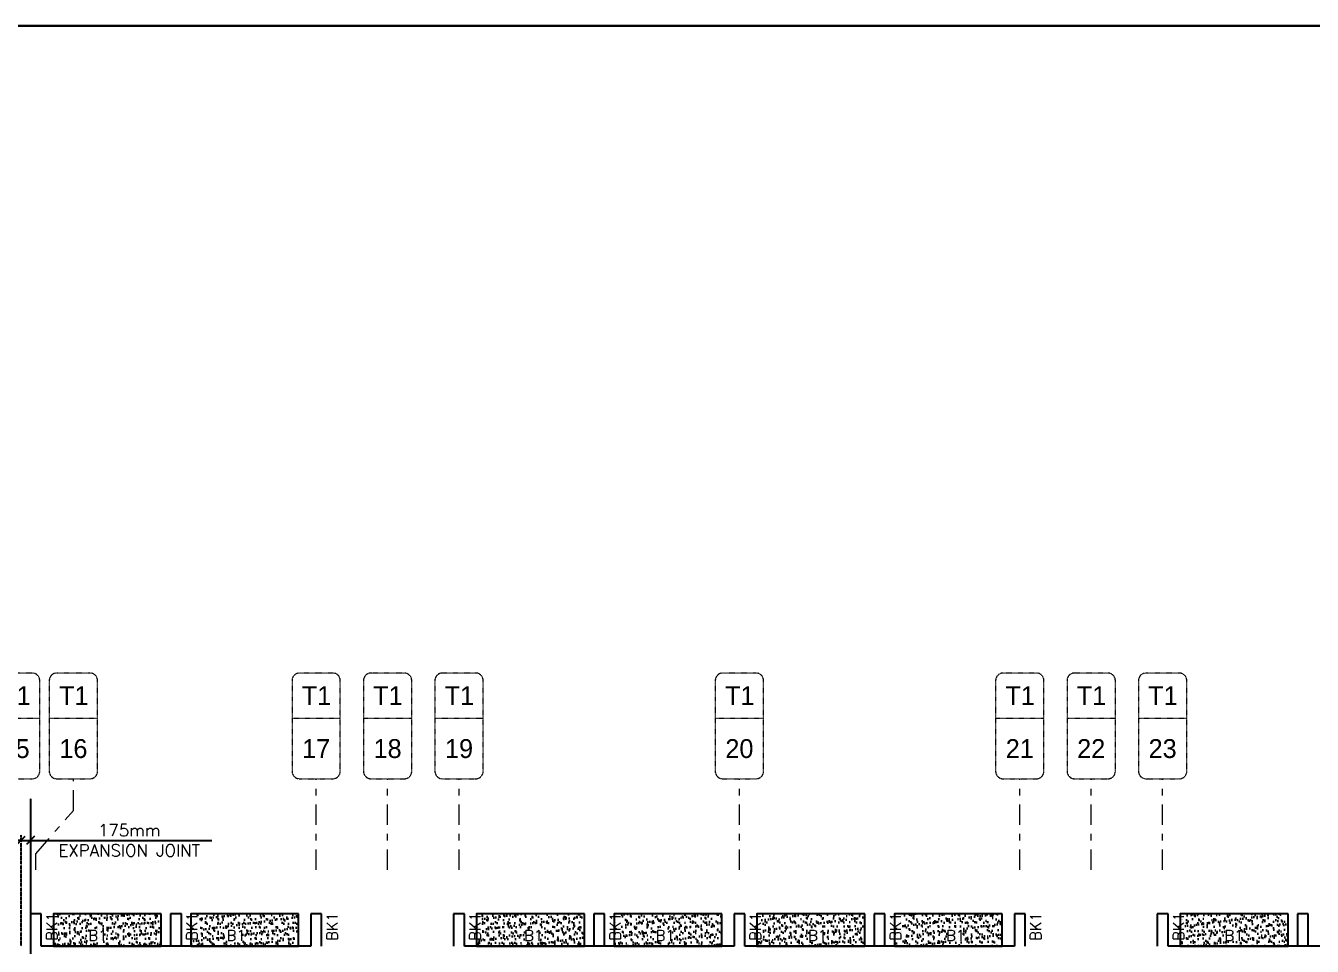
# Model space of a CAD drawing. Header units: millimetres. Extents: x 1078357 to 2594950, y -5122486 to -4636555.
# Drawn here: x 1514137 to 1537999, y -4654058 to -4636994 of the extents above; entities that cross this region are included whole.
import ezdxf
from ezdxf.enums import TextEntityAlignment as Align

# ---------------------------------------------------------------- set-up
doc = ezdxf.new("R2010")
doc.units = ezdxf.units.MM
doc.header["$PDMODE"] = 35
for name, pattern in [('CONTINOUS', [0]), ('DGN STYLE 7', [8.34, 3.75, -1.67, 1.25, -1.67]), ('DOT', [0.25, 0, -0.25]), ('HIDDEN', [0.375, 0.25, -0.125]), ('New Retail block$0$CONTINOUS', [0])]:
    doc.linetypes.add(name, pattern=pattern)
doc.layers.get('0').update_dxf_attribs({"lineweight": 0})
doc.layers.get('Defpoints').update_dxf_attribs({"lineweight": 0})
for name, color, linetype, lineweight in [('Boundary', 40, 'Continuous', 30), ('GRID LINE', 8, 'Continuous', 0), ('GRID NO', 8, 'DGN STYLE 7', 13), ('HATCH', 8, 'Continuous', 30)]:
    doc.layers.add(name, color=color, linetype=linetype, lineweight=lineweight)
for name, color, linetype in [('EXPANSION JOINT', 10, 'HIDDEN'), ('EXPANTION JOINT', 240, 'Continuous'), ('S-BEAM', 3, 'HIDDEN'), ('S-BEAM NO.', 6, 'Continuous'), ('S-SLAB-PROJECTION', 54, 'New Retail block$0$CONTINOUS')]:
    doc.layers.add(name, color=color, linetype=linetype)
doc.styles.add('Roman', font='romans')
doc.styles.add('ROMANS', font='romans.shx', dxfattribs={"width": 0.85})
doc.styles.get("Standard").update_dxf_attribs({"font": 'Adani Regular.ttf', "height": 500})
doc.dimstyles.new('HARESH', dxfattribs={"dimtxt": 150, "dimasz": 75, "dimexe": 0, "dimexo": 0, "dimgap": 25, "dimtad": 1, "dimdec": 0, "dimdsep": 46, "dimtxsty": 'Roman', "dimblk": 'OBLIQUE', "dimcen": 225, "dimdle": 25, "dimclrd": 2, "dimclre": 2, "dimclrt": 7, "dimadec": 8, "dimazin": 1, "dimtfac": 1, "dimtdec": 0, "dimtmove": 0, "dimatfit": 0, "dimfxl": 1, "dimlwd": -1, "dimlwe": -1, "dimarcsym": 0})

# ---------------------------------------------------------------- blocks, each defined once
blk = doc.blocks.new('_Oblique')
at = {"color": 0, "linetype": 'ByBlock', "lineweight": -2}
blk.add_line((-0.5, -0.5), (0.5, 0.5), dxfattribs=at)
blk = doc.blocks.new('*D1615')
at = {"layer": 'Defpoints', "color": 0, "linetype": 'CONTINOUS', "ltscale": 0.5, "transparency": 16777216}
for p in [(1514225, -4652044, 3), (1514225, -4652095), (1514050, -4654058, 0)]:
    blk.add_point(p, dxfattribs=at)
at = {"layer": 'EXPANTION JOINT', "color": 2, "linetype": 'CONTINOUS', "ltscale": 0.5, "transparency": 16777216}
for p, q in [((1514050, -4652095), (1513900, -4652095)), ((1514050, -4652095), (1514225, -4652095)), ((1514225, -4652095), (1517589, -4652095))]:
    blk.add_line(p, q, dxfattribs=at)
at = {"layer": 'EXPANTION JOINT', "color": 2, "linetype": 'DOT', "ltscale": 0.5, "transparency": 16777216}
for p, q in [((1514050, -4654058), (1514050, -4651995)), ((1514225, -4652044), (1514225, -4652195))]:
    blk.add_line(p, q, dxfattribs=at)
at = {"layer": 'EXPANTION JOINT', "color": 2, "linetype": 'CONTINOUS', "ltscale": 0.5, "transparency": 16777216, "xscale": 150, "yscale": 150, "zscale": 150}
blk.add_blockref('_Oblique', (1514050, -4652095), dxfattribs=at)
at = {"layer": 'EXPANTION JOINT', "color": 2, "linetype": 'CONTINOUS', "ltscale": 0.5, "transparency": 16777216, "xscale": 150, "yscale": 150, "zscale": 150, "rotation": 180}
blk.add_blockref('_Oblique', (1514225, -4652095), dxfattribs=at)
at = {"layer": 'EXPANTION JOINT', "color": 7, "linetype": 'CONTINOUS', "ltscale": 0.5, "transparency": 16777216, "char_height": 225, "attachment_point": 5, "style": 'Roman'}
for s, insert in [('175mm', (1516057, -4651907)), ('EXPANSION JOINT ', (1516057, -4652282))]:
    blk.add_mtext(s, dxfattribs=dict(at, insert=insert))
blk = doc.blocks.new('*D1616')
at = {"layer": 'Defpoints', "color": 0, "linetype": 'CONTINOUS', "ltscale": 0.5, "transparency": 16777216}
for p in [(1514225, -4652044, 3), (1514225, -4652095), (1514050, -4654058, 0)]:
    blk.add_point(p, dxfattribs=at)
at = {"layer": 'EXPANTION JOINT', "color": 2, "linetype": 'CONTINOUS', "ltscale": 0.5, "transparency": 16777216}
for p, q in [((1514050, -4652095), (1513900, -4652095)), ((1514050, -4652095), (1514225, -4652095)), ((1514225, -4652095), (1517589, -4652095))]:
    blk.add_line(p, q, dxfattribs=at)
at = {"layer": 'EXPANTION JOINT', "color": 2, "linetype": 'DOT', "ltscale": 0.5, "transparency": 16777216}
for p, q in [((1514050, -4654058), (1514050, -4651995)), ((1514225, -4652044), (1514225, -4652195))]:
    blk.add_line(p, q, dxfattribs=at)
at = {"layer": 'EXPANTION JOINT', "color": 2, "linetype": 'CONTINOUS', "ltscale": 0.5, "transparency": 16777216, "xscale": 150, "yscale": 150, "zscale": 150}
blk.add_blockref('_Oblique', (1514050, -4652095), dxfattribs=at)
at = {"layer": 'EXPANTION JOINT', "color": 2, "linetype": 'CONTINOUS', "ltscale": 0.5, "transparency": 16777216, "xscale": 150, "yscale": 150, "zscale": 150, "rotation": 180}
blk.add_blockref('_Oblique', (1514225, -4652095), dxfattribs=at)
at = {"layer": 'EXPANTION JOINT', "color": 7, "linetype": 'CONTINOUS', "ltscale": 0.5, "transparency": 16777216, "char_height": 225, "attachment_point": 5, "style": 'Roman'}
for s, insert in [('175mm', (1516057, -4651907)), ('EXPANSION JOINT ', (1516057, -4652282))]:
    blk.add_mtext(s, dxfattribs=dict(at, insert=insert))
blk = doc.blocks.new('Tower grid nomenclature-ex')
at = {"layer": 'GRID NO'}
blk.add_lwpolyline([(-1250, -600), (1750, -600, 0.414214), (2000, -350), (2000, 750, 0.414214), (1750, 1000), (-1250, 1000, 0.414214), (-1500, 750), (-1500, -350, 0.414214)], format="xyb", close=True, dxfattribs=at)
blk.add_lwpolyline([(0, 1000), (0, -600)], dxfattribs=at)
at = {"layer": 'GRID NO', "flags": 8}
for p in [(-1235, 400), (1788, 400)]:
    blk.add_attdef('GRID', text='', height=625, dxfattribs=at).set_placement(p, align=Align.MIDDLE_CENTER)

msp = doc.modelspace()

# ---------------------------------------------------------------- hatches: boundary and pattern name
at = {"layer": 'HATCH'}
h = msp.add_hatch(dxfattribs=at)
h.set_pattern_fill('AR-SAND', color=8, scale=3, angle=179.97015)
h.set_pattern_definition([(37.4701541, (-1402408.95, 9333512.38), (-4.7236114, 146.8264517), [0, -115.824, 0, -129.54, 0, -123.825]), (7.4701541, (-1402408.95, 9333512.38), (134.9689868, 214.9772528), [0, -62.484, 0, -104.394, 0, -40.005]), (327.4701541, (-1402502.68, 9333512.43), (237.2979035, 0.3075449), [0, -38.1, 0, -137.16, 0, -179.07]), (317.4701541, (-1402502.68, 9333512.43), (229.1017424, 66.759465), [0, -19.05, 0, -89.916, 0, -102.87])])
h.paths.add_polyline_path([(1516649.6, -4653457.9), (1514649.6, -4653457.9), (1514649.6, -4654057.9), (1516649.6, -4654057.9)])
h = msp.add_hatch(dxfattribs=at)
h.set_pattern_fill('AR-SAND', color=8, scale=3, angle=179.97015)
h.set_pattern_definition([(37.4701541, (-1404958.95, 9333512.38), (-4.7236114, 146.8264517), [0, -115.824, 0, -129.54, 0, -123.825]), (7.4701541, (-1404958.95, 9333512.38), (134.9689868, 214.9772528), [0, -62.484, 0, -104.394, 0, -40.005]), (327.4701541, (-1405052.68, 9333512.43), (237.2979035, 0.3075449), [0, -38.1, 0, -137.16, 0, -179.07]), (317.4701541, (-1405052.68, 9333512.43), (229.1017424, 66.759465), [0, -19.05, 0, -89.916, 0, -102.87])])
h.paths.add_polyline_path([(1519199.6, -4653457.9), (1517199.6, -4653457.9), (1517199.6, -4654057.9), (1519199.6, -4654057.9)])
h = msp.add_hatch(dxfattribs=at)
h.set_pattern_fill('AR-SAND', color=8, scale=3, angle=179.97015)
h.set_pattern_definition([(37.4701541, (-1410258.95, 9333512.38), (-4.7236114, 146.8264517), [0, -115.824, 0, -129.54, 0, -123.825]), (7.4701541, (-1410258.95, 9333512.38), (134.9689868, 214.9772528), [0, -62.484, 0, -104.394, 0, -40.005]), (327.4701541, (-1410352.68, 9333512.43), (237.2979035, 0.3075449), [0, -38.1, 0, -137.16, 0, -179.07]), (317.4701541, (-1410352.68, 9333512.43), (229.1017424, 66.759465), [0, -19.05, 0, -89.916, 0, -102.87])])
h.paths.add_polyline_path([(1524499.6, -4653457.9), (1522499.6, -4653457.9), (1522499.6, -4654057.9), (1524499.6, -4654057.9)])
h = msp.add_hatch(dxfattribs=at)
h.set_pattern_fill('AR-SAND', color=8, scale=3, angle=179.97015)
h.set_pattern_definition([(37.4701541, (-1412808.95, 9333512.38), (-4.7236114, 146.8264517), [0, -115.824, 0, -129.54, 0, -123.825]), (7.4701541, (-1412808.95, 9333512.38), (134.9689868, 214.9772528), [0, -62.484, 0, -104.394, 0, -40.005]), (327.4701541, (-1412902.68, 9333512.43), (237.2979035, 0.3075449), [0, -38.1, 0, -137.16, 0, -179.07]), (317.4701541, (-1412902.68, 9333512.43), (229.1017424, 66.759465), [0, -19.05, 0, -89.916, 0, -102.87])])
h.paths.add_polyline_path([(1527049.6, -4653457.9), (1525049.6, -4653457.9), (1525049.6, -4654057.9), (1527049.6, -4654057.9)])
h = msp.add_hatch(dxfattribs=at)
h.set_pattern_fill('AR-SAND', color=8, scale=3, angle=179.97015)
h.set_pattern_definition([(37.4701541, (-1415458.95, 9333512.38), (-4.7236114, 146.8264517), [0, -115.824, 0, -129.54, 0, -123.825]), (7.4701541, (-1415458.95, 9333512.38), (134.9689868, 214.9772528), [0, -62.484, 0, -104.394, 0, -40.005]), (327.4701541, (-1415552.68, 9333512.43), (237.2979035, 0.3075449), [0, -38.1, 0, -137.16, 0, -179.07]), (317.4701541, (-1415552.68, 9333512.43), (229.1017424, 66.759465), [0, -19.05, 0, -89.916, 0, -102.87])])
h.paths.add_polyline_path([(1529699.6, -4653457.9), (1527699.6, -4653457.9), (1527699.6, -4654057.9), (1529699.6, -4654057.9)])
h = msp.add_hatch(dxfattribs=at)
h.set_pattern_fill('AR-SAND', color=8, scale=3, angle=179.97015)
h.set_pattern_definition([(37.4701541, (-1418008.95, 9333512.38), (-4.7236114, 146.8264517), [0, -115.824, 0, -129.54, 0, -123.825]), (7.4701541, (-1418008.95, 9333512.38), (134.9689868, 214.9772528), [0, -62.484, 0, -104.394, 0, -40.005]), (327.4701541, (-1418102.68, 9333512.43), (237.2979035, 0.3075449), [0, -38.1, 0, -137.16, 0, -179.07]), (317.4701541, (-1418102.68, 9333512.43), (229.1017424, 66.759465), [0, -19.05, 0, -89.916, 0, -102.87])])
h.paths.add_polyline_path([(1532249.6, -4653457.9), (1530249.6, -4653457.9), (1530249.6, -4654057.9), (1532249.6, -4654057.9)])
h = msp.add_hatch(dxfattribs=at)
h.set_pattern_fill('AR-SAND', color=8, scale=3, angle=179.97015)
h.set_pattern_definition([(37.4701541, (-1423308.95, 9333512.38), (-4.7236114, 146.8264517), [0, -115.824, 0, -129.54, 0, -123.825]), (7.4701541, (-1423308.95, 9333512.38), (134.9689868, 214.9772528), [0, -62.484, 0, -104.394, 0, -40.005]), (327.4701541, (-1423402.68, 9333512.43), (237.2979035, 0.3075449), [0, -38.1, 0, -137.16, 0, -179.07]), (317.4701541, (-1423402.68, 9333512.43), (229.1017424, 66.759465), [0, -19.05, 0, -89.916, 0, -102.87])])
h.paths.add_polyline_path([(1537549.6, -4653457.9), (1535549.6, -4653457.9), (1535549.6, -4654057.9), (1537549.6, -4654057.9)])

# ---------------------------------------------------------------- linework, layer by layer
at = {"layer": 'Boundary', "ltscale": 700, "elevation": 0}
msp.add_lwpolyline([(1460145.6, -4636994.1), (1565500.1, -4636994.1), (1565500.1, -4682180.2), (1460145.6, -4682180.2)], close=True, dxfattribs=at)
at = {"layer": 'EXPANSION JOINT'}
msp.add_line((1514224.6, -4651317.9, 0), (1514224.6, -4671650.4, 0), dxfattribs=at)
msp.add_line((1514224.6, -4651317.9, 0), (1514224.6, -4671650.4, 0), dxfattribs=at)
at = {"layer": 'GRID LINE', "linetype": 'DGN STYLE 7', "ltscale": 100, "elevation": 0}
for points in [[(1514324.4, -4652642.2), (1514324.4, -4652343.3), (1515021.6, -4651538.4), (1515021.6, -4650953.2)], [(1519524.4, -4652642.2), (1519524.4, -4650953.2)], [(1520849.4, -4652642.2), (1520849.4, -4650953.2)], [(1522174.4, -4652642.2), (1522174.4, -4650953.2)], [(1527374.4, -4652642.2), (1527374.4, -4650953.2)], [(1532574.4, -4652642.2), (1532574.4, -4650953.2)], [(1533899.4, -4652642.2), (1533899.4, -4650953.2)], [(1535224.4, -4652642.2), (1535224.4, -4650953.2)]]:
    msp.add_lwpolyline(points, dxfattribs=at)
at = {"layer": 'S-BEAM', "linetype": 'CONTINOUS', "ltscale": 700}
for p, q in [((1514424.4, -4653457.8, 0), (1514224.4, -4653457.8, 0)), ((1514224.4, -4653457.8, 0), (1514224.4, -4654057.8, 0)), ((1514424.4, -4654057.8, 0), (1514424.4, -4653457.8, 0)), ((1517024.4, -4653457.8, 0), (1516824.4, -4653457.8, 0)), ((1516824.4, -4653457.8, 0), (1516824.4, -4654057.8)), ((1517024.4, -4654057.8), (1517024.4, -4653457.8, 0)), ((1519624.4, -4653457.8, 0), (1519424.4, -4653457.8, 0)), ((1519424.4, -4653457.8, 0), (1519424.4, -4654057.8, 0)), ((1519624.4, -4654057.8, 0), (1519624.4, -4653457.8, 0)), ((1522274.4, -4653457.8, 0), (1522074.4, -4653457.8, 0)), ((1522074.4, -4653457.8, 0), (1522074.4, -4654057.8, 0)), ((1522274.4, -4654057.8, 0), (1522274.4, -4653457.8, 0)), ((1524874.4, -4653457.8, 0), (1524674.4, -4653457.8, 0)), ((1524674.4, -4653457.8, 0), (1524674.4, -4654057.8)), ((1524874.4, -4654057.8), (1524874.4, -4653457.8, 0)), ((1527474.4, -4653457.8, 0), (1527274.4, -4653457.8, 0)), ((1527274.4, -4653457.8, 0), (1527274.4, -4654057.8, 0)), ((1527474.4, -4654057.8, 0), (1527474.4, -4653457.8, 0)), ((1530074.4, -4653457.8, 0), (1529874.4, -4653457.8, 0)), ((1529874.4, -4653457.8, 0), (1529874.4, -4654057.8)), ((1530074.4, -4654057.8), (1530074.4, -4653457.8, 0)), ((1532674.4, -4653457.8), (1532474.4, -4653457.8)), ((1532474.4, -4653457.8), (1532474.4, -4654057.8, 0)), ((1532674.4, -4654057.8, 0), (1532674.4, -4653457.8)), ((1535324.4, -4653457.8, 0), (1535124.4, -4653457.8, 0)), ((1535124.4, -4653457.8, 0), (1535124.4, -4654057.8, 0)), ((1535324.4, -4654057.8, 0), (1535324.4, -4653457.8, 0)), ((1537924.4, -4653457.8, 0), (1537724.4, -4653457.8, 0)), ((1537724.4, -4653457.8, 0), (1537724.4, -4654057.8)), ((1537924.4, -4654057.8), (1537924.4, -4653457.8, 0)), ((1519424.6, -4654057.8, 0), (1514424.6, -4654057.8, 0)), ((1527274.6, -4654057.9, 0), (1522274.6, -4654057.9, 0)), ((1532474.6, -4654057.9, 0), (1527474.6, -4654057.9, 0)), ((1540324.6, -4654057.9, 0), (1535324.6, -4654057.9, 0))]:
    msp.add_line(p, q, dxfattribs=at)
at = {"layer": 'S-SLAB-PROJECTION', "elevation": 0}
for points in [[(1516649.6, -4653457.9), (1514649.6, -4653457.9), (1514649.6, -4654057.9), (1516649.6, -4654057.9)], [(1519199.6, -4653457.9), (1517199.6, -4653457.9), (1517199.6, -4654057.9), (1519199.6, -4654057.9)], [(1524499.6, -4653457.9), (1522499.6, -4653457.9), (1522499.6, -4654057.9), (1524499.6, -4654057.9)], [(1527049.6, -4653457.9), (1525049.6, -4653457.9), (1525049.6, -4654057.9), (1527049.6, -4654057.9)], [(1529699.6, -4653457.9), (1527699.6, -4653457.9), (1527699.6, -4654057.9), (1529699.6, -4654057.9)], [(1532249.6, -4653457.9), (1530249.6, -4653457.9), (1530249.6, -4654057.9), (1532249.6, -4654057.9)], [(1537549.6, -4653457.9), (1535549.6, -4653457.9), (1535549.6, -4654057.9), (1537549.6, -4654057.9)]]:
    msp.add_lwpolyline(points, close=True, dxfattribs=at)

# ---------------------------------------------------------------- block references
at = {"layer": 'GRID NO'}
ref = msp.add_blockref('Tower grid nomenclature-ex', (1513837.4, -4649833.2, 0), dxfattribs=dict(at, xscale=0.56, yscale=0.56, zscale=0.56, rotation=270))
ref.add_attrib('GRID', '15', dxfattribs={"height": 350}).set_placement((1513949.4, -4650393.2, 0), align=Align.MIDDLE_CENTER)
ref.add_attrib('GRID', 'T1', dxfattribs={"height": 350}).set_placement((1513955.2, -4649413.2, 0), align=Align.MIDDLE_CENTER)
ref = msp.add_blockref('Tower grid nomenclature-ex', (1514909.6, -4649833.2, 0), dxfattribs=dict(at, xscale=0.56, yscale=0.56, zscale=0.56, rotation=270))
ref.add_attrib('GRID', '16', dxfattribs={"height": 350}).set_placement((1515021.6, -4650393.2, 0), align=Align.MIDDLE_CENTER)
ref.add_attrib('GRID', 'T1', dxfattribs={"height": 350}).set_placement((1515027.5, -4649413.2, 0), align=Align.MIDDLE_CENTER)
ref = msp.add_blockref('Tower grid nomenclature-ex', (1519412.4, -4649833.2, 0), dxfattribs=dict(at, xscale=0.56, yscale=0.56, zscale=0.56, rotation=270))
ref.add_attrib('GRID', '17', dxfattribs={"height": 350}).set_placement((1519524.4, -4650393.2, 0), align=Align.MIDDLE_CENTER)
ref.add_attrib('GRID', 'T1', dxfattribs={"height": 350}).set_placement((1519530.2, -4649413.2, 0), align=Align.MIDDLE_CENTER)
ref = msp.add_blockref('Tower grid nomenclature-ex', (1520737.4, -4649833.2, 0), dxfattribs=dict(at, xscale=0.56, yscale=0.56, zscale=0.56, rotation=270))
ref.add_attrib('GRID', '18', dxfattribs={"height": 350}).set_placement((1520849.4, -4650393.2, 0), align=Align.MIDDLE_CENTER)
ref.add_attrib('GRID', 'T1', dxfattribs={"height": 350}).set_placement((1520855.2, -4649413.2, 0), align=Align.MIDDLE_CENTER)
ref = msp.add_blockref('Tower grid nomenclature-ex', (1522062.4, -4649833.2, 0), dxfattribs=dict(at, xscale=0.56, yscale=0.56, zscale=0.56, rotation=270))
ref.add_attrib('GRID', '19', dxfattribs={"height": 350}).set_placement((1522174.4, -4650393.2, 0), align=Align.MIDDLE_CENTER)
ref.add_attrib('GRID', 'T1', dxfattribs={"height": 350}).set_placement((1522180.2, -4649413.2, 0), align=Align.MIDDLE_CENTER)
ref = msp.add_blockref('Tower grid nomenclature-ex', (1527262.4, -4649833.2, 0), dxfattribs=dict(at, xscale=0.56, yscale=0.56, zscale=0.56, rotation=270))
ref.add_attrib('GRID', '20', dxfattribs={"height": 350}).set_placement((1527374.4, -4650393.2, 0), align=Align.MIDDLE_CENTER)
ref.add_attrib('GRID', 'T1', dxfattribs={"height": 350}).set_placement((1527380.2, -4649413.2, 0), align=Align.MIDDLE_CENTER)
ref = msp.add_blockref('Tower grid nomenclature-ex', (1532462.4, -4649833.2, 0), dxfattribs=dict(at, xscale=0.56, yscale=0.56, zscale=0.56, rotation=270))
ref.add_attrib('GRID', '21', dxfattribs={"height": 350}).set_placement((1532574.4, -4650393.2, 0), align=Align.MIDDLE_CENTER)
ref.add_attrib('GRID', 'T1', dxfattribs={"height": 350}).set_placement((1532580.2, -4649413.2, 0), align=Align.MIDDLE_CENTER)
ref = msp.add_blockref('Tower grid nomenclature-ex', (1533787.4, -4649833.2, 0), dxfattribs=dict(at, xscale=0.56, yscale=0.56, zscale=0.56, rotation=270))
ref.add_attrib('GRID', '22', dxfattribs={"height": 350}).set_placement((1533899.4, -4650393.2, 0), align=Align.MIDDLE_CENTER)
ref.add_attrib('GRID', 'T1', dxfattribs={"height": 350}).set_placement((1533905.2, -4649413.2, 0), align=Align.MIDDLE_CENTER)
ref = msp.add_blockref('Tower grid nomenclature-ex', (1535112.4, -4649833.2, 0), dxfattribs=dict(at, xscale=0.56, yscale=0.56, zscale=0.56, rotation=270))
ref.add_attrib('GRID', '23', dxfattribs={"height": 350}).set_placement((1535224.4, -4650393.2, 0), align=Align.MIDDLE_CENTER)
ref.add_attrib('GRID', 'T1', dxfattribs={"height": 350}).set_placement((1535230.2, -4649413.2, 0), align=Align.MIDDLE_CENTER)

# ---------------------------------------------------------------- texts
at = {"layer": 'S-BEAM NO.', "linetype": 'CONTINOUS', "ltscale": 700, "style": 'ROMANS'}
for p in [(1514720, -4653957.5, 50), (1517320, -4653957.5, 50), (1519920, -4653957.5, 50), (1522570, -4653957.5, 50), (1525170, -4653957.5, 50), (1527770, -4653957.5, 50), (1530370, -4653957.5, 50), (1532970, -4653957.5, 50), (1535620, -4653957.5, 50)]:
    msp.add_text('BK1', height=200, rotation=90, dxfattribs=at).set_placement(p)
at = {"layer": 'S-BEAM NO.', "linetype": 'HIDDEN', "ltscale": 500, "style": 'ROMANS'}
for p in [(1515297.9, -4653957.5, -2.7), (1517862.8, -4653957.5, -2.7), (1523381.1, -4653957.5, -2.7), (1525820, -4653957.5, -2.7), (1528646.8, -4653957.5, -2.7), (1531206.8, -4653957.5, -2.7), (1536369.2, -4653957.5, -2.7)]:
    msp.add_text('B1', height=200, rotation=359.99906, dxfattribs=at).set_placement(p)

# ---------------------------------------------------------------- dimensions: what is measured, and where the dimension line sits
at = {"layer": 'EXPANTION JOINT', "linetype": 'CONTINOUS', "ltscale": 0.5}
for picture in ['*D1615', '*D1616']:
    dim = msp.add_linear_dim(base=(1514224.6, -4652094.6, -2.8), p1=(1514049.7, -4654057.5, -2.8), p2=(1514224.6, -4652044.2, 0), text='175mm\\XEXPANSION JOINT ', dimstyle='HARESH', override={"dimtxt": 225, "dimasz": 150, "dimexe": 100, "dimgap": 75, "dimtxsty": 'Roman', "dimdle": 1, "dimfxl": 500, "dimarcsym": 1}, dxfattribs=at)
    dim.commit()
    dim.dimension.update_dxf_attribs({"geometry": picture, "text_midpoint": (1516056.7, -4652094.6, -2.8)})

doc.saveas('drawing.dxf')
